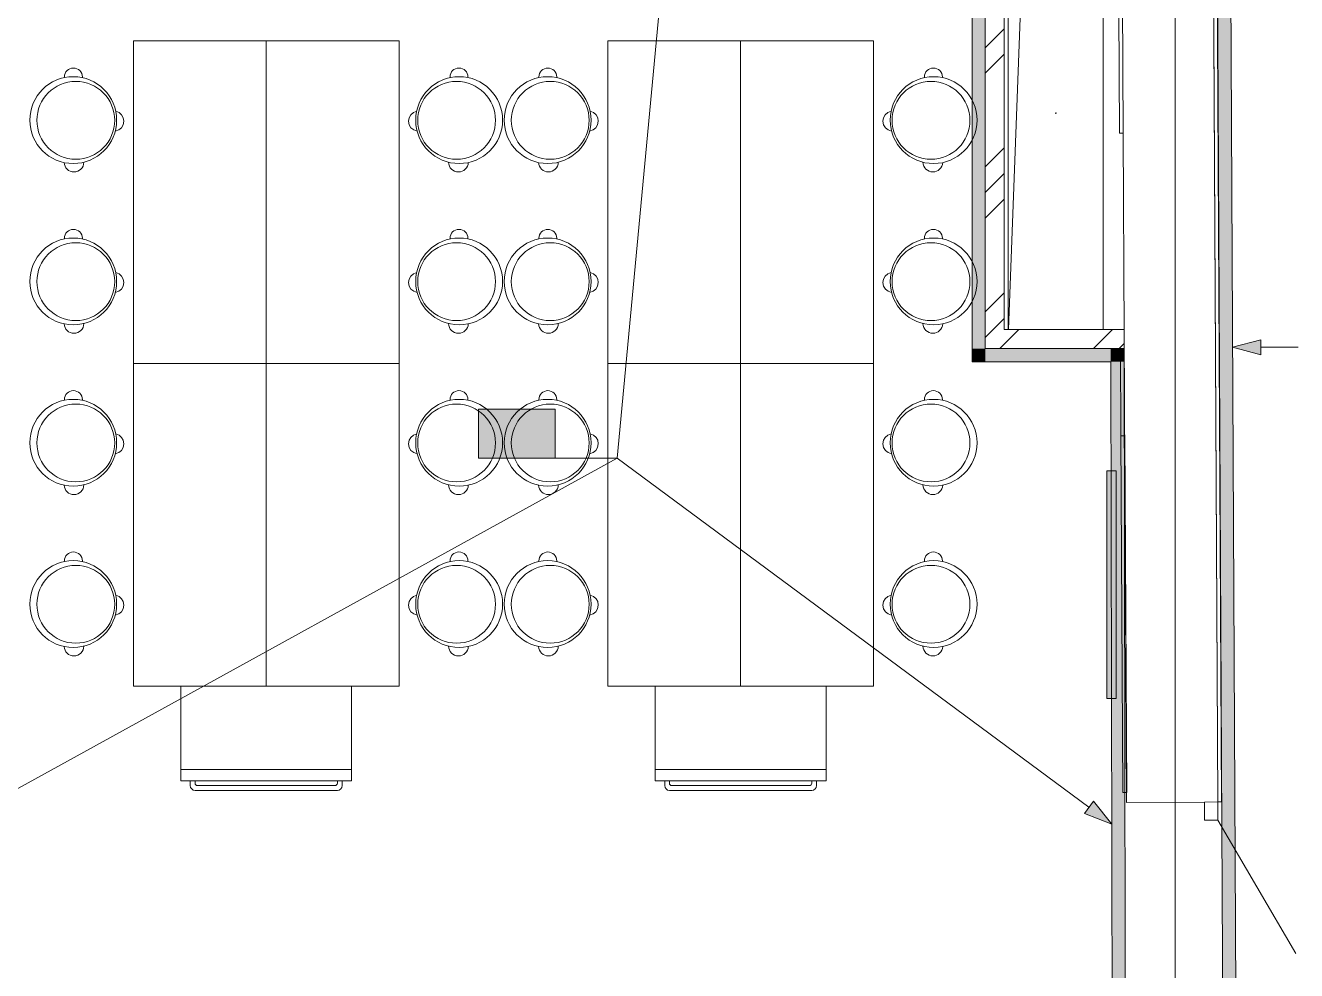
# Model space of a CAD drawing. Header units: millimetres. Extents: x -546 to 1681, y -650 to 1730.
# Drawn here: x 243.1 to 310.1, y 542.2 to 592 of the extents above; entities that cross this region are included whole.
import ezdxf

# ---------------------------------------------------------------- set-up
doc = ezdxf.new("R2010")
doc.units = ezdxf.units.MM

msp = doc.modelspace()

# ---------------------------------------------------------------- hatches: boundary and pattern name
at = {"true_color": 0xf1d696}
h = msp.add_hatch(color=41, dxfattribs=at)
h.dxf.hatch_style = 2
h.paths.add_polyline_path([(307.097, 495.136), (306.397, 495.136), (305.634, 646.886), (306.334, 646.886)])
h = msp.add_hatch(color=41, dxfattribs=at)
h.dxf.hatch_style = 2
h.paths.add_polyline_path([(292.962, 602.62), (293.662, 602.62), (293.662, 575.02), (292.962, 575.02)])
at = {"true_color": 0x0077b0}
h = msp.add_hatch(color=144, dxfattribs=at)
h.dxf.hatch_style = 2
h.paths.add_polyline_path([(306.695, 575.086), (308.187, 575.486), (308.187, 574.686)])
at = {"true_color": 0xf1d696}
h = msp.add_hatch(color=41, dxfattribs=at)
h.dxf.hatch_style = 2
h.paths.add_polyline_path([(293.662, 575.02), (292.962, 574.32), (292.962, 575.02)])
h = msp.add_hatch(color=41, dxfattribs=at)
h.dxf.hatch_style = 2
h.paths.add_polyline_path([(293.662, 575.02), (293.662, 574.32), (292.962, 574.32)])
h = msp.add_hatch(color=41, dxfattribs=at)
h.dxf.hatch_style = 2
h.paths.add_polyline_path([(293.662, 574.32), (293.662, 575.02), (300.272, 575.02), (300.273, 574.32)])
h = msp.add_hatch(color=41, dxfattribs=at)
h.dxf.hatch_style = 2
h.paths.add_polyline_path([(300.972, 575.02), (300.273, 574.32), (300.272, 575.02)])
h = msp.add_hatch(color=41, dxfattribs=at)
h.dxf.hatch_style = 2
h.paths.add_polyline_path([(300.273, 574.32), (300.971, 575.019), (300.973, 574.32)])
h = msp.add_hatch(color=41, dxfattribs=at)
h.dxf.hatch_style = 2
h.paths.add_polyline_path([(300.273, 574.32), (300.973, 574.32), (301.075, 522.471), (300.375, 522.471)])
at = {"true_color": 0xffffff}
h = msp.add_hatch(color=7, dxfattribs=at)
h.dxf.hatch_style = 2
h.paths.add_polyline_path([(266.959, 571.825), (271, 571.825), (271, 569.236), (266.959, 569.236)])
h = msp.add_hatch(color=7, dxfattribs=at)
h.dxf.hatch_style = 2
h.paths.add_polyline_path([(266.959, 571.825), (271, 571.825), (271, 569.236), (266.959, 569.236)])
h = msp.add_hatch(color=7, dxfattribs=at)
h.dxf.hatch_style = 2
h.paths.add_polyline_path([(266.959, 571.825), (271, 571.825), (271, 569.236), (266.959, 569.236)])
at = {"true_color": 0x0077b0}
h = msp.add_hatch(color=144, dxfattribs=at)
h.paths.add_polyline_path([(268.17, 570.428), (268.17, 571.235), (268.141, 571.392), (268.052, 571.523), (267.923, 571.609), (267.767, 571.639), (267.61, 571.609), (267.479, 571.523), (267.392, 571.392), (267.363, 571.235), (267.363, 570.428), (267.392, 570.272), (267.479, 570.143), (267.61, 570.054), (267.767, 570.025), (267.923, 570.054), (268.052, 570.143), (268.141, 570.272)])
h.paths.add_polyline_path([(268.371, 570.428), (268.36, 570.308), (268.326, 570.196), (268.271, 570.092), (268.193, 569.999), (268.101, 569.922), (267.999, 569.867), (267.887, 569.835), (267.767, 569.824), (267.645, 569.835), (267.533, 569.867), (267.431, 569.922), (267.338, 569.999), (267.26, 570.092), (267.205, 570.196), (267.172, 570.308), (267.161, 570.428), (267.161, 571.235), (267.172, 571.357), (267.205, 571.469), (267.26, 571.571), (267.338, 571.664), (267.431, 571.742), (267.533, 571.797), (267.645, 571.831), (267.767, 571.842), (267.888, 571.831), (268, 571.798), (268.103, 571.743), (268.196, 571.667), (268.272, 571.573), (268.327, 571.47), (268.36, 571.357), (268.371, 571.235)])
h = msp.add_hatch(color=144, dxfattribs=at)
h.paths.add_polyline_path([(268.17, 570.428), (268.17, 571.235), (268.141, 571.392), (268.052, 571.523), (267.923, 571.609), (267.767, 571.639), (267.61, 571.609), (267.479, 571.523), (267.392, 571.392), (267.363, 571.235), (267.363, 570.428), (267.392, 570.272), (267.479, 570.143), (267.61, 570.054), (267.767, 570.025), (267.923, 570.054), (268.052, 570.143), (268.141, 570.272)])
h.paths.add_polyline_path([(268.371, 570.428), (268.36, 570.308), (268.326, 570.196), (268.271, 570.092), (268.193, 569.999), (268.101, 569.922), (267.999, 569.867), (267.887, 569.835), (267.767, 569.824), (267.645, 569.835), (267.533, 569.867), (267.431, 569.922), (267.338, 569.999), (267.26, 570.092), (267.205, 570.196), (267.172, 570.308), (267.161, 570.428), (267.161, 571.235), (267.172, 571.357), (267.205, 571.469), (267.26, 571.571), (267.338, 571.664), (267.431, 571.742), (267.533, 571.797), (267.645, 571.831), (267.767, 571.842), (267.888, 571.831), (268, 571.798), (268.103, 571.743), (268.196, 571.667), (268.272, 571.573), (268.327, 571.47), (268.36, 571.357), (268.371, 571.235)])
h = msp.add_hatch(color=144, dxfattribs=at)
h.paths.add_polyline_path([(268.17, 570.428), (268.17, 571.235), (268.141, 571.392), (268.052, 571.523), (267.923, 571.609), (267.767, 571.639), (267.61, 571.609), (267.479, 571.523), (267.392, 571.392), (267.363, 571.235), (267.363, 570.428), (267.392, 570.272), (267.479, 570.143), (267.61, 570.054), (267.767, 570.025), (267.923, 570.054), (268.052, 570.143), (268.141, 570.272)])
h.paths.add_polyline_path([(268.371, 570.428), (268.36, 570.308), (268.326, 570.196), (268.271, 570.092), (268.193, 569.999), (268.101, 569.922), (267.999, 569.867), (267.887, 569.835), (267.767, 569.824), (267.645, 569.835), (267.533, 569.867), (267.431, 569.922), (267.338, 569.999), (267.26, 570.092), (267.205, 570.196), (267.172, 570.308), (267.161, 570.428), (267.161, 571.235), (267.172, 571.357), (267.205, 571.469), (267.26, 571.571), (267.338, 571.664), (267.431, 571.742), (267.533, 571.797), (267.645, 571.831), (267.767, 571.842), (267.888, 571.831), (268, 571.798), (268.103, 571.743), (268.196, 571.667), (268.272, 571.573), (268.327, 571.47), (268.36, 571.357), (268.371, 571.235)])
h = msp.add_hatch(color=144, dxfattribs=at)
h.dxf.hatch_style = 2
h.paths.add_polyline_path([(270.593, 571.498), (270.362, 571.266), (270.291, 571.235), (270.215, 571.26), (270.19, 571.337), (270.218, 571.407), (270.613, 571.802), (270.654, 571.832), (270.695, 571.842), (270.771, 571.817), (270.796, 571.74), (270.796, 569.923), (270.771, 569.848), (270.695, 569.824), (270.619, 569.848), (270.593, 569.923)])
h = msp.add_hatch(color=144, dxfattribs=at)
h.dxf.hatch_style = 2
h.paths.add_polyline_path([(270.593, 571.498), (270.362, 571.266), (270.291, 571.235), (270.215, 571.26), (270.19, 571.337), (270.218, 571.407), (270.613, 571.802), (270.654, 571.832), (270.695, 571.842), (270.771, 571.817), (270.796, 571.74), (270.796, 569.923), (270.771, 569.848), (270.695, 569.824), (270.619, 569.848), (270.593, 569.923)])
h = msp.add_hatch(color=144, dxfattribs=at)
h.dxf.hatch_style = 2
h.paths.add_polyline_path([(270.593, 571.498), (270.362, 571.266), (270.291, 571.235), (270.215, 571.26), (270.19, 571.337), (270.218, 571.407), (270.613, 571.802), (270.654, 571.832), (270.695, 571.842), (270.771, 571.817), (270.796, 571.74), (270.796, 569.923), (270.771, 569.848), (270.695, 569.824), (270.619, 569.848), (270.593, 569.923)])
h = msp.add_hatch(color=144, dxfattribs=at)
h.dxf.hatch_style = 2
h.paths.add_polyline_path([(269.684, 570.326), (268.877, 570.326), (268.801, 570.352), (268.775, 570.428), (268.801, 570.504), (268.877, 570.53), (269.684, 570.53), (269.76, 570.504), (269.785, 570.428), (269.76, 570.352)])
h = msp.add_hatch(color=144, dxfattribs=at)
h.dxf.hatch_style = 2
h.paths.add_polyline_path([(269.684, 570.326), (268.877, 570.326), (268.801, 570.352), (268.775, 570.428), (268.801, 570.504), (268.877, 570.53), (269.684, 570.53), (269.76, 570.504), (269.785, 570.428), (269.76, 570.352)])
h = msp.add_hatch(color=144, dxfattribs=at)
h.dxf.hatch_style = 2
h.paths.add_polyline_path([(269.684, 570.326), (268.877, 570.326), (268.801, 570.352), (268.775, 570.428), (268.801, 570.504), (268.877, 570.53), (269.684, 570.53), (269.76, 570.504), (269.785, 570.428), (269.76, 570.352)])
at = {"true_color": 0x999999}
h = msp.add_hatch(color=253, dxfattribs=at)
h.dxf.hatch_style = 2
h.paths.add_polyline_path([(300.558, 556.573), (300.058, 556.573), (300.058, 568.573), (300.558, 568.573)])
at = {"true_color": 0x0077b0}
h = msp.add_hatch(color=144, dxfattribs=at)
h.dxf.hatch_style = 2
h.paths.add_polyline_path([(300.321, 549.959), (298.883, 550.525), (299.359, 551.168)])

# ---------------------------------------------------------------- linework, layer by layer
at = {"color": 7, "lineweight": 0}
for points in [[(303.672, 197.821), (303.672, 730.152)], [(305.634, 646.886), (306.4, 494.436)], [(307.097, 495.136), (306.334, 646.886)], [(300.511, 628.359), (300.726, 586.371)], [(301.108, 551.101), (300.709, 628.626)], [(305.908, 551.126), (305.509, 628.651)], [(305.511, 628.385), (305.908, 551.126)], [(306.108, 551.127), (305.711, 628.386)], [(292.962, 603.32), (292.962, 575.02)], [(293.662, 602.62), (293.662, 575.02)], [(293.662, 575.02), (293.662, 602.62)], [(294.662, 576.02), (294.662, 599.072)], [(294.872, 576.02), (294.872, 598.92)], [(294.872, 598.92), (294.872, 576.02)], [(299.872, 598.92), (299.872, 576.02)], [(299.872, 576.02), (299.872, 598.92)], [(294.876, 576.02), (295.705, 598.087)], [(293.662, 590.87), (294.662, 591.87)], [(293.662, 589.521), (294.662, 590.521)], [(297.347, 587.42), (297.372, 587.445), (297.397, 587.42)], [(297.397, 587.42), (297.372, 587.395), (297.347, 587.42)], [(297.348, 587.427), (297.372, 587.445), (297.384, 587.442)], [(297.372, 587.395), (297.348, 587.414)], [(297.397, 587.42), (297.384, 587.399)], [(300.726, 586.371), (300.926, 586.372)], [(293.662, 584.586), (294.662, 585.586)], [(293.662, 583.237), (294.662, 584.237)], [(293.662, 581.887), (294.662, 582.887)], [(293.662, 576.953), (294.662, 577.953)], [(294.079, 576.02), (294.662, 576.603)], [(293.662, 575.603), (294.079, 576.02)], [(294.428, 575.02), (295.428, 576.02)], [(300.972, 576.02), (294.662, 576.02)], [(299.363, 575.02), (300.363, 576.02)], [(300.972, 575.02), (300.972, 576.02)], [(292.962, 574.32), (292.962, 575.02)], [(293.662, 575.02), (300.972, 575.02)], [(300.272, 575.02), (293.662, 575.02)], [(300.972, 575.02), (300.272, 575.02)], [(300.712, 575.02), (300.972, 575.28)], [(300.808, 570.419), (300.794, 575.02)], [(301.075, 522.471), (300.972, 575.02)], [(292.962, 574.32), (300.273, 574.32)], [(300.273, 574.32), (300.375, 522.471)], [(301.008, 570.42), (300.808, 570.419)], [(300.808, 570.419), (300.912, 551.619)], [(301.112, 551.621), (301.008, 570.42)], [(300.912, 551.619), (301.112, 551.621)], [(301.108, 551.101), (305.208, 551.122)], [(305.908, 551.126), (305.208, 551.122)], [(305.208, 551.122), (305.213, 550.172)], [(305.908, 551.126), (306.108, 551.127)], [(305.913, 550.176), (305.908, 551.126)], [(305.213, 550.172), (305.913, 550.176)], [(305.913, 550.176), (310.024, 543.139)]]:
    msp.add_lwpolyline(points, dxfattribs=at)
at = {"color": 144, "lineweight": 0, "true_color": 0x0077b0}
for points in [[(278.932, 619.011), (274.254, 569.236)], [(306.695, 575.086), (308.187, 575.486)], [(308.187, 575.486), (308.187, 574.686)], [(306.695, 575.086), (308.187, 574.686)], [(308.187, 575.086), (310.146, 575.086)], [(266.959, 571.825), (271, 571.825)], [(266.959, 569.236), (266.959, 571.825)], [(266.959, 571.825), (271, 571.825)], [(266.959, 569.236), (266.959, 571.825)], [(266.959, 571.825), (271, 571.825)], [(266.959, 569.236), (266.959, 571.825)], [(271, 571.825), (271, 569.236)], [(271, 571.825), (271, 569.236)], [(271, 571.825), (271, 569.236)], [(242.206, 551.566), (274.254, 569.236)], [(271, 569.236), (266.959, 569.236)], [(271, 569.236), (266.959, 569.236)], [(271, 569.236), (266.959, 569.236)], [(274.254, 569.236), (271, 569.236)], [(274.254, 569.236), (271, 569.236)], [(274.254, 569.236), (271, 569.236)], [(299.121, 550.846), (274.254, 569.236)], [(298.883, 550.525), (299.359, 551.168)], [(300.321, 549.959), (299.359, 551.168)], [(300.321, 549.959), (298.883, 550.525)]]:
    msp.add_lwpolyline(points, dxfattribs=at)
at = {"color": 253, "lineweight": 0, "true_color": 0x999999}
for points in [[(248.767, 591.238), (255.767, 591.238)], [(248.767, 574.238), (248.767, 591.238)], [(255.767, 591.238), (262.767, 591.238)], [(255.767, 574.238), (255.767, 591.238)], [(255.767, 591.238), (255.767, 574.238)], [(262.767, 591.238), (262.767, 574.238)], [(273.767, 591.238), (280.767, 591.238)], [(273.767, 574.238), (273.767, 591.238)], [(280.767, 591.238), (287.767, 591.238)], [(280.767, 574.238), (280.767, 591.238)], [(280.767, 591.238), (280.767, 574.238)], [(287.767, 591.238), (287.767, 574.238)], [(245.137, 589.295), (245.136, 589.328), (245.146, 589.423), (245.173, 589.512), (245.217, 589.592), (245.274, 589.662), (245.344, 589.719), (245.425, 589.763), (245.513, 589.79), (245.608, 589.8), (245.704, 589.79), (245.792, 589.763), (245.873, 589.719), (245.943, 589.662), (246.001, 589.592), (246.044, 589.512), (246.072, 589.423), (246.081, 589.328), (246.08, 589.291)], [(245.137, 589.295), (245.136, 589.328), (245.146, 589.423), (245.173, 589.512), (245.217, 589.592), (245.274, 589.662), (245.344, 589.719), (245.425, 589.763), (245.513, 589.79), (245.608, 589.8), (245.704, 589.79), (245.792, 589.763), (245.873, 589.719), (245.943, 589.662), (246.001, 589.592), (246.044, 589.512), (246.072, 589.423), (246.081, 589.328), (246.08, 589.291)], [(265.455, 589.291), (265.454, 589.328), (265.464, 589.423), (265.492, 589.512), (265.535, 589.592), (265.593, 589.662), (265.663, 589.719), (265.743, 589.763), (265.832, 589.79), (265.927, 589.8), (266.023, 589.79), (266.111, 589.763), (266.191, 589.719), (266.261, 589.662), (266.319, 589.592), (266.362, 589.512), (266.39, 589.423), (266.399, 589.328), (266.398, 589.295)], [(265.455, 589.291), (265.454, 589.328), (265.464, 589.423), (265.492, 589.512), (265.535, 589.592), (265.593, 589.662), (265.663, 589.719), (265.743, 589.763), (265.832, 589.79), (265.927, 589.8), (266.023, 589.79), (266.111, 589.763), (266.191, 589.719), (266.261, 589.662), (266.319, 589.592), (266.362, 589.512), (266.39, 589.423), (266.399, 589.328), (266.398, 589.295)], [(270.137, 589.295), (270.136, 589.328), (270.146, 589.423), (270.173, 589.512), (270.217, 589.592), (270.275, 589.662), (270.344, 589.719), (270.425, 589.763), (270.513, 589.79), (270.608, 589.8), (270.704, 589.79), (270.792, 589.763), (270.873, 589.719), (270.943, 589.662), (271.001, 589.592), (271.044, 589.512), (271.072, 589.423), (271.081, 589.328), (271.08, 589.291)], [(270.137, 589.295), (270.136, 589.328), (270.146, 589.423), (270.173, 589.512), (270.217, 589.592), (270.275, 589.662), (270.344, 589.719), (270.425, 589.763), (270.513, 589.79), (270.608, 589.8), (270.704, 589.79), (270.792, 589.763), (270.873, 589.719), (270.943, 589.662), (271.001, 589.592), (271.044, 589.512), (271.072, 589.423), (271.081, 589.328), (271.08, 589.291)], [(290.455, 589.291), (290.454, 589.328), (290.464, 589.423), (290.492, 589.512), (290.535, 589.592), (290.593, 589.662), (290.663, 589.719), (290.743, 589.763), (290.832, 589.79), (290.927, 589.8), (291.023, 589.79), (291.111, 589.763), (291.191, 589.719), (291.261, 589.662), (291.319, 589.592), (291.362, 589.512), (291.39, 589.423), (291.399, 589.328), (291.398, 589.295)], [(290.455, 589.291), (290.454, 589.328), (290.464, 589.423), (290.492, 589.512), (290.535, 589.592), (290.593, 589.662), (290.663, 589.719), (290.743, 589.763), (290.832, 589.79), (290.927, 589.8), (291.023, 589.79), (291.111, 589.763), (291.191, 589.719), (291.261, 589.662), (291.319, 589.592), (291.362, 589.512), (291.39, 589.423), (291.399, 589.328), (291.398, 589.295)], [(247.838, 587.524), (248.011, 587.457), (248.147, 587.339), (248.236, 587.183), (248.268, 587.001), (248.234, 586.812), (248.139, 586.653), (247.995, 586.535), (247.813, 586.474)], [(247.838, 587.524), (248.011, 587.457), (248.147, 587.339), (248.236, 587.183), (248.268, 587.001), (248.234, 586.812), (248.139, 586.653), (247.995, 586.535), (247.813, 586.474)], [(263.722, 586.474), (263.541, 586.535), (263.397, 586.653), (263.302, 586.812), (263.267, 587.001), (263.299, 587.183), (263.389, 587.339), (263.525, 587.457), (263.697, 587.524)], [(263.722, 586.474), (263.541, 586.535), (263.397, 586.653), (263.302, 586.812), (263.267, 587.001), (263.299, 587.183), (263.389, 587.339), (263.525, 587.457), (263.697, 587.524)], [(272.838, 587.524), (273.011, 587.457), (273.147, 587.339), (273.236, 587.183), (273.268, 587.001), (273.234, 586.812), (273.139, 586.653), (272.995, 586.535), (272.813, 586.474)], [(272.838, 587.524), (273.011, 587.457), (273.147, 587.339), (273.236, 587.183), (273.268, 587.001), (273.234, 586.812), (273.139, 586.653), (272.995, 586.535), (272.813, 586.474)], [(288.722, 586.474), (288.541, 586.535), (288.397, 586.653), (288.302, 586.812), (288.267, 587.001), (288.299, 587.183), (288.389, 587.339), (288.525, 587.457), (288.697, 587.524)], [(288.722, 586.474), (288.541, 586.535), (288.397, 586.653), (288.302, 586.812), (288.267, 587.001), (288.299, 587.183), (288.389, 587.339), (288.525, 587.457), (288.697, 587.524)], [(246.158, 584.835), (246.147, 584.731), (246.115, 584.635), (246.067, 584.548), (246.003, 584.472), (245.927, 584.409), (245.839, 584.362), (245.742, 584.332), (245.638, 584.322), (245.537, 584.332), (245.442, 584.36), (245.356, 584.405), (245.28, 584.465), (245.216, 584.538), (245.167, 584.622), (245.133, 584.716), (245.118, 584.817)], [(246.158, 584.835), (246.147, 584.731), (246.115, 584.635), (246.067, 584.548), (246.003, 584.472), (245.927, 584.409), (245.839, 584.362), (245.742, 584.332), (245.638, 584.322), (245.537, 584.332), (245.442, 584.36), (245.356, 584.405), (245.28, 584.465), (245.216, 584.538), (245.167, 584.622), (245.133, 584.716), (245.118, 584.817)], [(266.417, 584.817), (266.402, 584.716), (266.369, 584.622), (266.32, 584.538), (266.256, 584.465), (266.18, 584.405), (266.094, 584.36), (265.999, 584.332), (265.897, 584.322), (265.794, 584.332), (265.697, 584.362), (265.609, 584.409), (265.532, 584.472), (265.469, 584.548), (265.42, 584.635), (265.389, 584.731), (265.377, 584.835)], [(266.417, 584.817), (266.402, 584.716), (266.369, 584.622), (266.32, 584.538), (266.256, 584.465), (266.18, 584.405), (266.094, 584.36), (265.999, 584.332), (265.897, 584.322), (265.794, 584.332), (265.697, 584.362), (265.609, 584.409), (265.532, 584.472), (265.469, 584.548), (265.42, 584.635), (265.389, 584.731), (265.377, 584.835)], [(271.158, 584.835), (271.147, 584.731), (271.115, 584.635), (271.067, 584.548), (271.003, 584.472), (270.927, 584.409), (270.839, 584.362), (270.742, 584.332), (270.638, 584.322), (270.537, 584.332), (270.442, 584.36), (270.356, 584.405), (270.28, 584.465), (270.216, 584.538), (270.167, 584.622), (270.133, 584.716), (270.118, 584.817)], [(271.158, 584.835), (271.147, 584.731), (271.115, 584.635), (271.067, 584.548), (271.003, 584.472), (270.927, 584.409), (270.839, 584.362), (270.742, 584.332), (270.638, 584.322), (270.537, 584.332), (270.442, 584.36), (270.356, 584.405), (270.28, 584.465), (270.216, 584.538), (270.167, 584.622), (270.133, 584.716), (270.118, 584.817)], [(291.417, 584.817), (291.402, 584.716), (291.369, 584.622), (291.32, 584.538), (291.256, 584.465), (291.18, 584.405), (291.094, 584.36), (290.999, 584.332), (290.897, 584.322), (290.794, 584.332), (290.697, 584.362), (290.609, 584.409), (290.532, 584.472), (290.469, 584.548), (290.42, 584.635), (290.389, 584.731), (290.377, 584.835)], [(291.417, 584.817), (291.402, 584.716), (291.369, 584.622), (291.32, 584.538), (291.256, 584.465), (291.18, 584.405), (291.094, 584.36), (290.999, 584.332), (290.897, 584.322), (290.794, 584.332), (290.697, 584.362), (290.609, 584.409), (290.532, 584.472), (290.469, 584.548), (290.42, 584.635), (290.389, 584.731), (290.377, 584.835)], [(245.137, 580.795), (245.136, 580.828), (245.146, 580.923), (245.173, 581.012), (245.217, 581.092), (245.274, 581.162), (245.344, 581.219), (245.425, 581.263), (245.513, 581.29), (245.608, 581.3), (245.704, 581.29), (245.792, 581.263), (245.873, 581.219), (245.943, 581.162), (246.001, 581.092), (246.044, 581.012), (246.072, 580.923), (246.081, 580.828), (246.08, 580.791)], [(245.137, 580.795), (245.136, 580.828), (245.146, 580.923), (245.173, 581.012), (245.217, 581.092), (245.274, 581.162), (245.344, 581.219), (245.425, 581.263), (245.513, 581.29), (245.608, 581.3), (245.704, 581.29), (245.792, 581.263), (245.873, 581.219), (245.943, 581.162), (246.001, 581.092), (246.044, 581.012), (246.072, 580.923), (246.081, 580.828), (246.08, 580.791)], [(265.455, 580.791), (265.454, 580.828), (265.464, 580.923), (265.492, 581.012), (265.535, 581.092), (265.593, 581.162), (265.663, 581.219), (265.743, 581.263), (265.832, 581.29), (265.927, 581.3), (266.023, 581.29), (266.111, 581.263), (266.191, 581.219), (266.261, 581.162), (266.319, 581.092), (266.362, 581.012), (266.39, 580.923), (266.399, 580.828), (266.398, 580.795)], [(265.455, 580.791), (265.454, 580.828), (265.464, 580.923), (265.492, 581.012), (265.535, 581.092), (265.593, 581.162), (265.663, 581.219), (265.743, 581.263), (265.832, 581.29), (265.927, 581.3), (266.023, 581.29), (266.111, 581.263), (266.191, 581.219), (266.261, 581.162), (266.319, 581.092), (266.362, 581.012), (266.39, 580.923), (266.399, 580.828), (266.398, 580.795)], [(270.137, 580.795), (270.136, 580.828), (270.146, 580.923), (270.173, 581.012), (270.217, 581.092), (270.275, 581.162), (270.344, 581.219), (270.425, 581.263), (270.513, 581.29), (270.608, 581.3), (270.704, 581.29), (270.792, 581.263), (270.873, 581.219), (270.943, 581.162), (271.001, 581.092), (271.044, 581.012), (271.072, 580.923), (271.081, 580.828), (271.08, 580.791)], [(270.137, 580.795), (270.136, 580.828), (270.146, 580.923), (270.173, 581.012), (270.217, 581.092), (270.275, 581.162), (270.344, 581.219), (270.425, 581.263), (270.513, 581.29), (270.608, 581.3), (270.704, 581.29), (270.792, 581.263), (270.873, 581.219), (270.943, 581.162), (271.001, 581.092), (271.044, 581.012), (271.072, 580.923), (271.081, 580.828), (271.08, 580.791)], [(290.455, 580.791), (290.454, 580.828), (290.464, 580.923), (290.492, 581.012), (290.535, 581.092), (290.593, 581.162), (290.663, 581.219), (290.743, 581.263), (290.832, 581.29), (290.927, 581.3), (291.023, 581.29), (291.111, 581.263), (291.191, 581.219), (291.261, 581.162), (291.319, 581.092), (291.362, 581.012), (291.39, 580.923), (291.399, 580.828), (291.398, 580.795)], [(290.455, 580.791), (290.454, 580.828), (290.464, 580.923), (290.492, 581.012), (290.535, 581.092), (290.593, 581.162), (290.663, 581.219), (290.743, 581.263), (290.832, 581.29), (290.927, 581.3), (291.023, 581.29), (291.111, 581.263), (291.191, 581.219), (291.261, 581.162), (291.319, 581.092), (291.362, 581.012), (291.39, 580.923), (291.399, 580.828), (291.398, 580.795)], [(247.838, 579.024), (248.011, 578.957), (248.147, 578.839), (248.236, 578.683), (248.268, 578.501), (248.234, 578.312), (248.139, 578.153), (247.995, 578.035), (247.813, 577.974)], [(247.838, 579.024), (248.011, 578.957), (248.147, 578.839), (248.236, 578.683), (248.268, 578.501), (248.234, 578.312), (248.139, 578.153), (247.995, 578.035), (247.813, 577.974)], [(263.722, 577.974), (263.541, 578.035), (263.397, 578.153), (263.302, 578.312), (263.267, 578.501), (263.299, 578.683), (263.389, 578.839), (263.525, 578.957), (263.697, 579.024)], [(263.722, 577.974), (263.541, 578.035), (263.397, 578.153), (263.302, 578.312), (263.267, 578.501), (263.299, 578.683), (263.389, 578.839), (263.525, 578.957), (263.697, 579.024)], [(272.838, 579.024), (273.011, 578.957), (273.147, 578.839), (273.236, 578.683), (273.268, 578.501), (273.234, 578.312), (273.139, 578.153), (272.995, 578.035), (272.813, 577.974)], [(272.838, 579.024), (273.011, 578.957), (273.147, 578.839), (273.236, 578.683), (273.268, 578.501), (273.234, 578.312), (273.139, 578.153), (272.995, 578.035), (272.813, 577.974)], [(288.722, 577.974), (288.541, 578.035), (288.397, 578.153), (288.302, 578.312), (288.267, 578.501), (288.299, 578.683), (288.389, 578.839), (288.525, 578.957), (288.697, 579.024)], [(288.722, 577.974), (288.541, 578.035), (288.397, 578.153), (288.302, 578.312), (288.267, 578.501), (288.299, 578.683), (288.389, 578.839), (288.525, 578.957), (288.697, 579.024)], [(246.158, 576.335), (246.147, 576.231), (246.115, 576.135), (246.067, 576.048), (246.003, 575.972), (245.927, 575.909), (245.839, 575.862), (245.742, 575.832), (245.638, 575.822), (245.537, 575.832), (245.442, 575.86), (245.356, 575.905), (245.28, 575.965), (245.216, 576.038), (245.167, 576.122), (245.133, 576.216), (245.118, 576.317)], [(246.158, 576.335), (246.147, 576.231), (246.115, 576.135), (246.067, 576.048), (246.003, 575.972), (245.927, 575.909), (245.839, 575.862), (245.742, 575.832), (245.638, 575.822), (245.537, 575.832), (245.442, 575.86), (245.356, 575.905), (245.28, 575.965), (245.216, 576.038), (245.167, 576.122), (245.133, 576.216), (245.118, 576.317)], [(266.417, 576.317), (266.402, 576.216), (266.369, 576.122), (266.32, 576.038), (266.256, 575.965), (266.18, 575.905), (266.094, 575.86), (265.999, 575.832), (265.897, 575.822), (265.794, 575.832), (265.697, 575.862), (265.609, 575.909), (265.532, 575.972), (265.469, 576.048), (265.42, 576.135), (265.389, 576.231), (265.377, 576.335)], [(266.417, 576.317), (266.402, 576.216), (266.369, 576.122), (266.32, 576.038), (266.256, 575.965), (266.18, 575.905), (266.094, 575.86), (265.999, 575.832), (265.897, 575.822), (265.794, 575.832), (265.697, 575.862), (265.609, 575.909), (265.532, 575.972), (265.469, 576.048), (265.42, 576.135), (265.389, 576.231), (265.377, 576.335)], [(271.158, 576.335), (271.147, 576.231), (271.115, 576.135), (271.067, 576.048), (271.003, 575.972), (270.927, 575.909), (270.839, 575.862), (270.742, 575.832), (270.638, 575.822), (270.537, 575.832), (270.442, 575.86), (270.356, 575.905), (270.28, 575.965), (270.216, 576.038), (270.167, 576.122), (270.133, 576.216), (270.118, 576.317)], [(271.158, 576.335), (271.147, 576.231), (271.115, 576.135), (271.067, 576.048), (271.003, 575.972), (270.927, 575.909), (270.839, 575.862), (270.742, 575.832), (270.638, 575.822), (270.537, 575.832), (270.442, 575.86), (270.356, 575.905), (270.28, 575.965), (270.216, 576.038), (270.167, 576.122), (270.133, 576.216), (270.118, 576.317)], [(291.417, 576.317), (291.402, 576.216), (291.369, 576.122), (291.32, 576.038), (291.256, 575.965), (291.18, 575.905), (291.094, 575.86), (290.999, 575.832), (290.897, 575.822), (290.794, 575.832), (290.697, 575.862), (290.609, 575.909), (290.532, 575.972), (290.469, 576.048), (290.42, 576.135), (290.389, 576.231), (290.377, 576.335)], [(291.417, 576.317), (291.402, 576.216), (291.369, 576.122), (291.32, 576.038), (291.256, 575.965), (291.18, 575.905), (291.094, 575.86), (290.999, 575.832), (290.897, 575.822), (290.794, 575.832), (290.697, 575.862), (290.609, 575.909), (290.532, 575.972), (290.469, 576.048), (290.42, 576.135), (290.389, 576.231), (290.377, 576.335)], [(255.767, 574.238), (248.767, 574.238)], [(248.767, 574.238), (255.767, 574.238)], [(248.767, 557.238), (248.767, 574.238)], [(262.767, 574.238), (255.767, 574.238)], [(255.767, 574.238), (262.767, 574.238)], [(255.767, 557.238), (255.767, 574.238)], [(255.767, 574.238), (255.767, 557.238)], [(262.767, 574.238), (262.767, 557.238)], [(280.767, 574.238), (273.767, 574.238)], [(273.767, 574.238), (280.767, 574.238)], [(273.767, 557.238), (273.767, 574.238)], [(287.767, 574.238), (280.767, 574.238)], [(280.767, 574.238), (287.767, 574.238)], [(280.767, 557.238), (280.767, 574.238)], [(280.767, 574.238), (280.767, 557.238)], [(287.767, 574.238), (287.767, 557.238)], [(245.137, 572.295), (245.136, 572.328), (245.146, 572.423), (245.173, 572.512), (245.217, 572.592), (245.274, 572.662), (245.344, 572.719), (245.425, 572.763), (245.513, 572.79), (245.608, 572.8), (245.704, 572.79), (245.792, 572.763), (245.873, 572.719), (245.943, 572.662), (246.001, 572.592), (246.044, 572.512), (246.072, 572.423), (246.081, 572.328), (246.08, 572.291)], [(245.137, 572.295), (245.136, 572.328), (245.146, 572.423), (245.173, 572.512), (245.217, 572.592), (245.274, 572.662), (245.344, 572.719), (245.425, 572.763), (245.513, 572.79), (245.608, 572.8), (245.704, 572.79), (245.792, 572.763), (245.873, 572.719), (245.943, 572.662), (246.001, 572.592), (246.044, 572.512), (246.072, 572.423), (246.081, 572.328), (246.08, 572.291)], [(265.455, 572.291), (265.454, 572.328), (265.464, 572.423), (265.492, 572.512), (265.535, 572.592), (265.593, 572.662), (265.663, 572.719), (265.743, 572.763), (265.832, 572.79), (265.927, 572.8), (266.023, 572.79), (266.111, 572.763), (266.191, 572.719), (266.261, 572.662), (266.319, 572.592), (266.362, 572.512), (266.39, 572.423), (266.399, 572.328), (266.398, 572.295)], [(265.455, 572.291), (265.454, 572.328), (265.464, 572.423), (265.492, 572.512), (265.535, 572.592), (265.593, 572.662), (265.663, 572.719), (265.743, 572.763), (265.832, 572.79), (265.927, 572.8), (266.023, 572.79), (266.111, 572.763), (266.191, 572.719), (266.261, 572.662), (266.319, 572.592), (266.362, 572.512), (266.39, 572.423), (266.399, 572.328), (266.398, 572.295)], [(270.137, 572.295), (270.136, 572.328), (270.146, 572.423), (270.173, 572.512), (270.217, 572.592), (270.275, 572.662), (270.344, 572.719), (270.425, 572.763), (270.513, 572.79), (270.608, 572.8), (270.704, 572.79), (270.792, 572.763), (270.873, 572.719), (270.943, 572.662), (271.001, 572.592), (271.044, 572.512), (271.072, 572.423), (271.081, 572.328), (271.08, 572.291)], [(270.137, 572.295), (270.136, 572.328), (270.146, 572.423), (270.173, 572.512), (270.217, 572.592), (270.275, 572.662), (270.344, 572.719), (270.425, 572.763), (270.513, 572.79), (270.608, 572.8), (270.704, 572.79), (270.792, 572.763), (270.873, 572.719), (270.943, 572.662), (271.001, 572.592), (271.044, 572.512), (271.072, 572.423), (271.081, 572.328), (271.08, 572.291)], [(290.455, 572.291), (290.454, 572.328), (290.464, 572.423), (290.492, 572.512), (290.535, 572.592), (290.593, 572.662), (290.663, 572.719), (290.743, 572.763), (290.832, 572.79), (290.927, 572.8), (291.023, 572.79), (291.111, 572.763), (291.191, 572.719), (291.261, 572.662), (291.319, 572.592), (291.362, 572.512), (291.39, 572.423), (291.399, 572.328), (291.398, 572.295)], [(290.455, 572.291), (290.454, 572.328), (290.464, 572.423), (290.492, 572.512), (290.535, 572.592), (290.593, 572.662), (290.663, 572.719), (290.743, 572.763), (290.832, 572.79), (290.927, 572.8), (291.023, 572.79), (291.111, 572.763), (291.191, 572.719), (291.261, 572.662), (291.319, 572.592), (291.362, 572.512), (291.39, 572.423), (291.399, 572.328), (291.398, 572.295)], [(247.838, 570.524), (248.011, 570.457), (248.147, 570.339), (248.236, 570.183), (248.268, 570.001), (248.234, 569.812), (248.139, 569.653), (247.995, 569.535), (247.813, 569.474)], [(247.838, 570.524), (248.011, 570.457), (248.147, 570.339), (248.236, 570.183), (248.268, 570.001), (248.234, 569.812), (248.139, 569.653), (247.995, 569.535), (247.813, 569.474)], [(263.722, 569.474), (263.541, 569.535), (263.397, 569.653), (263.302, 569.812), (263.267, 570.001), (263.299, 570.183), (263.389, 570.339), (263.525, 570.457), (263.697, 570.524)], [(263.722, 569.474), (263.541, 569.535), (263.397, 569.653), (263.302, 569.812), (263.267, 570.001), (263.299, 570.183), (263.389, 570.339), (263.525, 570.457), (263.697, 570.524)], [(272.838, 570.524), (273.011, 570.457), (273.147, 570.339), (273.236, 570.183), (273.268, 570.001), (273.234, 569.812), (273.139, 569.653), (272.995, 569.535), (272.813, 569.474)], [(272.838, 570.524), (273.011, 570.457), (273.147, 570.339), (273.236, 570.183), (273.268, 570.001), (273.234, 569.812), (273.139, 569.653), (272.995, 569.535), (272.813, 569.474)], [(288.722, 569.474), (288.541, 569.535), (288.397, 569.653), (288.302, 569.812), (288.267, 570.001), (288.299, 570.183), (288.389, 570.339), (288.525, 570.457), (288.697, 570.524)], [(288.722, 569.474), (288.541, 569.535), (288.397, 569.653), (288.302, 569.812), (288.267, 570.001), (288.299, 570.183), (288.389, 570.339), (288.525, 570.457), (288.697, 570.524)], [(300.058, 556.573), (300.058, 568.573)], [(300.058, 568.573), (300.558, 568.573)], [(300.558, 568.573), (300.558, 556.573)], [(246.158, 567.835), (246.147, 567.731), (246.115, 567.635), (246.067, 567.548), (246.003, 567.472), (245.927, 567.409), (245.839, 567.362), (245.742, 567.332), (245.638, 567.322), (245.537, 567.332), (245.442, 567.36), (245.356, 567.405), (245.28, 567.465), (245.216, 567.538), (245.167, 567.622), (245.133, 567.716), (245.118, 567.817)], [(246.158, 567.835), (246.147, 567.731), (246.115, 567.635), (246.067, 567.548), (246.003, 567.472), (245.927, 567.409), (245.839, 567.362), (245.742, 567.332), (245.638, 567.322), (245.537, 567.332), (245.442, 567.36), (245.356, 567.405), (245.28, 567.465), (245.216, 567.538), (245.167, 567.622), (245.133, 567.716), (245.118, 567.817)], [(266.417, 567.817), (266.402, 567.716), (266.369, 567.622), (266.32, 567.538), (266.256, 567.465), (266.18, 567.405), (266.094, 567.36), (265.999, 567.332), (265.897, 567.322), (265.794, 567.332), (265.697, 567.362), (265.609, 567.409), (265.532, 567.472), (265.469, 567.548), (265.42, 567.635), (265.389, 567.731), (265.377, 567.835)], [(266.417, 567.817), (266.402, 567.716), (266.369, 567.622), (266.32, 567.538), (266.256, 567.465), (266.18, 567.405), (266.094, 567.36), (265.999, 567.332), (265.897, 567.322), (265.794, 567.332), (265.697, 567.362), (265.609, 567.409), (265.532, 567.472), (265.469, 567.548), (265.42, 567.635), (265.389, 567.731), (265.377, 567.835)], [(271.158, 567.835), (271.147, 567.731), (271.115, 567.635), (271.067, 567.548), (271.003, 567.472), (270.927, 567.409), (270.839, 567.362), (270.742, 567.332), (270.638, 567.322), (270.537, 567.332), (270.442, 567.36), (270.356, 567.405), (270.28, 567.465), (270.216, 567.538), (270.167, 567.622), (270.133, 567.716), (270.118, 567.817)], [(271.158, 567.835), (271.147, 567.731), (271.115, 567.635), (271.067, 567.548), (271.003, 567.472), (270.927, 567.409), (270.839, 567.362), (270.742, 567.332), (270.638, 567.322), (270.537, 567.332), (270.442, 567.36), (270.356, 567.405), (270.28, 567.465), (270.216, 567.538), (270.167, 567.622), (270.133, 567.716), (270.118, 567.817)], [(291.417, 567.817), (291.402, 567.716), (291.369, 567.622), (291.32, 567.538), (291.256, 567.465), (291.18, 567.405), (291.094, 567.36), (290.999, 567.332), (290.897, 567.322), (290.794, 567.332), (290.697, 567.362), (290.609, 567.409), (290.532, 567.472), (290.469, 567.548), (290.42, 567.635), (290.389, 567.731), (290.377, 567.835)], [(291.417, 567.817), (291.402, 567.716), (291.369, 567.622), (291.32, 567.538), (291.256, 567.465), (291.18, 567.405), (291.094, 567.36), (290.999, 567.332), (290.897, 567.322), (290.794, 567.332), (290.697, 567.362), (290.609, 567.409), (290.532, 567.472), (290.469, 567.548), (290.42, 567.635), (290.389, 567.731), (290.377, 567.835)], [(245.137, 563.795), (245.136, 563.828), (245.146, 563.923), (245.173, 564.011), (245.217, 564.092), (245.274, 564.162), (245.344, 564.219), (245.425, 564.263), (245.513, 564.29), (245.608, 564.3), (245.704, 564.29), (245.792, 564.263), (245.873, 564.219), (245.943, 564.162), (246.001, 564.092), (246.044, 564.011), (246.072, 563.923), (246.081, 563.828), (246.08, 563.791)], [(245.137, 563.795), (245.136, 563.828), (245.146, 563.923), (245.173, 564.011), (245.217, 564.092), (245.274, 564.162), (245.344, 564.219), (245.425, 564.263), (245.513, 564.29), (245.608, 564.3), (245.704, 564.29), (245.792, 564.263), (245.873, 564.219), (245.943, 564.162), (246.001, 564.092), (246.044, 564.011), (246.072, 563.923), (246.081, 563.828), (246.08, 563.791)], [(265.455, 563.791), (265.454, 563.828), (265.464, 563.923), (265.492, 564.011), (265.535, 564.092), (265.593, 564.162), (265.663, 564.219), (265.743, 564.263), (265.832, 564.29), (265.927, 564.3), (266.023, 564.29), (266.111, 564.263), (266.191, 564.219), (266.261, 564.162), (266.319, 564.092), (266.362, 564.011), (266.39, 563.923), (266.399, 563.828), (266.398, 563.795)], [(265.455, 563.791), (265.454, 563.828), (265.464, 563.923), (265.492, 564.011), (265.535, 564.092), (265.593, 564.162), (265.663, 564.219), (265.743, 564.263), (265.832, 564.29), (265.927, 564.3), (266.023, 564.29), (266.111, 564.263), (266.191, 564.219), (266.261, 564.162), (266.319, 564.092), (266.362, 564.011), (266.39, 563.923), (266.399, 563.828), (266.398, 563.795)], [(270.137, 563.795), (270.136, 563.828), (270.146, 563.923), (270.173, 564.011), (270.217, 564.092), (270.275, 564.162), (270.344, 564.219), (270.425, 564.263), (270.513, 564.29), (270.608, 564.3), (270.704, 564.29), (270.792, 564.263), (270.873, 564.219), (270.943, 564.162), (271.001, 564.092), (271.044, 564.011), (271.072, 563.923), (271.081, 563.828), (271.08, 563.791)], [(270.137, 563.795), (270.136, 563.828), (270.146, 563.923), (270.173, 564.011), (270.217, 564.092), (270.275, 564.162), (270.344, 564.219), (270.425, 564.263), (270.513, 564.29), (270.608, 564.3), (270.704, 564.29), (270.792, 564.263), (270.873, 564.219), (270.943, 564.162), (271.001, 564.092), (271.044, 564.011), (271.072, 563.923), (271.081, 563.828), (271.08, 563.791)], [(290.455, 563.791), (290.454, 563.828), (290.464, 563.923), (290.492, 564.011), (290.535, 564.092), (290.593, 564.162), (290.663, 564.219), (290.743, 564.263), (290.832, 564.29), (290.927, 564.3), (291.023, 564.29), (291.111, 564.263), (291.191, 564.219), (291.261, 564.162), (291.319, 564.092), (291.362, 564.011), (291.39, 563.923), (291.399, 563.828), (291.398, 563.795)], [(290.455, 563.791), (290.454, 563.828), (290.464, 563.923), (290.492, 564.011), (290.535, 564.092), (290.593, 564.162), (290.663, 564.219), (290.743, 564.263), (290.832, 564.29), (290.927, 564.3), (291.023, 564.29), (291.111, 564.263), (291.191, 564.219), (291.261, 564.162), (291.319, 564.092), (291.362, 564.011), (291.39, 563.923), (291.399, 563.828), (291.398, 563.795)], [(247.838, 562.024), (248.011, 561.957), (248.147, 561.839), (248.236, 561.683), (248.268, 561.501), (248.234, 561.312), (248.139, 561.153), (247.995, 561.035), (247.813, 560.974)], [(247.838, 562.024), (248.011, 561.957), (248.147, 561.839), (248.236, 561.683), (248.268, 561.501), (248.234, 561.312), (248.139, 561.153), (247.995, 561.035), (247.813, 560.974)], [(263.722, 560.974), (263.541, 561.035), (263.397, 561.153), (263.302, 561.312), (263.267, 561.501), (263.299, 561.683), (263.389, 561.839), (263.525, 561.957), (263.697, 562.024)], [(263.722, 560.974), (263.541, 561.035), (263.397, 561.153), (263.302, 561.312), (263.267, 561.501), (263.299, 561.683), (263.389, 561.839), (263.525, 561.957), (263.697, 562.024)], [(272.838, 562.024), (273.011, 561.957), (273.147, 561.839), (273.236, 561.683), (273.268, 561.501), (273.234, 561.312), (273.139, 561.153), (272.995, 561.035), (272.813, 560.974)], [(272.838, 562.024), (273.011, 561.957), (273.147, 561.839), (273.236, 561.683), (273.268, 561.501), (273.234, 561.312), (273.139, 561.153), (272.995, 561.035), (272.813, 560.974)], [(288.722, 560.974), (288.541, 561.035), (288.397, 561.153), (288.302, 561.312), (288.267, 561.501), (288.299, 561.683), (288.389, 561.839), (288.525, 561.957), (288.697, 562.024)], [(288.722, 560.974), (288.541, 561.035), (288.397, 561.153), (288.302, 561.312), (288.267, 561.501), (288.299, 561.683), (288.389, 561.839), (288.525, 561.957), (288.697, 562.024)], [(246.158, 559.335), (246.147, 559.231), (246.115, 559.135), (246.067, 559.048), (246.003, 558.972), (245.927, 558.909), (245.839, 558.862), (245.742, 558.832), (245.638, 558.822), (245.537, 558.832), (245.442, 558.86), (245.356, 558.905), (245.28, 558.965), (245.216, 559.038), (245.167, 559.122), (245.133, 559.216), (245.118, 559.317)], [(246.158, 559.335), (246.147, 559.231), (246.115, 559.135), (246.067, 559.048), (246.003, 558.972), (245.927, 558.909), (245.839, 558.862), (245.742, 558.832), (245.638, 558.822), (245.537, 558.832), (245.442, 558.86), (245.356, 558.905), (245.28, 558.965), (245.216, 559.038), (245.167, 559.122), (245.133, 559.216), (245.118, 559.317)], [(266.417, 559.317), (266.402, 559.216), (266.369, 559.122), (266.32, 559.038), (266.256, 558.965), (266.18, 558.905), (266.094, 558.86), (265.999, 558.832), (265.897, 558.822), (265.794, 558.832), (265.697, 558.862), (265.609, 558.909), (265.532, 558.972), (265.469, 559.048), (265.42, 559.135), (265.389, 559.231), (265.377, 559.335)], [(266.417, 559.317), (266.402, 559.216), (266.369, 559.122), (266.32, 559.038), (266.256, 558.965), (266.18, 558.905), (266.094, 558.86), (265.999, 558.832), (265.897, 558.822), (265.794, 558.832), (265.697, 558.862), (265.609, 558.909), (265.532, 558.972), (265.469, 559.048), (265.42, 559.135), (265.389, 559.231), (265.377, 559.335)], [(271.158, 559.335), (271.147, 559.231), (271.115, 559.135), (271.067, 559.048), (271.003, 558.972), (270.927, 558.909), (270.839, 558.862), (270.742, 558.832), (270.638, 558.822), (270.537, 558.832), (270.442, 558.86), (270.356, 558.905), (270.28, 558.965), (270.216, 559.038), (270.167, 559.122), (270.133, 559.216), (270.118, 559.317)], [(271.158, 559.335), (271.147, 559.231), (271.115, 559.135), (271.067, 559.048), (271.003, 558.972), (270.927, 558.909), (270.839, 558.862), (270.742, 558.832), (270.638, 558.822), (270.537, 558.832), (270.442, 558.86), (270.356, 558.905), (270.28, 558.965), (270.216, 559.038), (270.167, 559.122), (270.133, 559.216), (270.118, 559.317)], [(291.417, 559.317), (291.402, 559.216), (291.369, 559.122), (291.32, 559.038), (291.256, 558.965), (291.18, 558.905), (291.094, 558.86), (290.999, 558.832), (290.897, 558.822), (290.794, 558.832), (290.697, 558.862), (290.609, 558.909), (290.532, 558.972), (290.469, 559.048), (290.42, 559.135), (290.389, 559.231), (290.377, 559.335)], [(291.417, 559.317), (291.402, 559.216), (291.369, 559.122), (291.32, 559.038), (291.256, 558.965), (291.18, 558.905), (291.094, 558.86), (290.999, 558.832), (290.897, 558.822), (290.794, 558.832), (290.697, 558.862), (290.609, 558.909), (290.532, 558.972), (290.469, 559.048), (290.42, 559.135), (290.389, 559.231), (290.377, 559.335)], [(255.767, 557.238), (248.767, 557.238)], [(260.267, 557.238), (251.267, 557.238)], [(251.267, 557.238), (251.267, 552.238)], [(262.767, 557.238), (255.767, 557.238)], [(260.267, 552.238), (260.267, 557.238)], [(280.767, 557.238), (273.767, 557.238)], [(285.267, 557.238), (276.267, 557.238)], [(276.267, 557.238), (276.267, 552.238)], [(287.767, 557.238), (280.767, 557.238)], [(285.267, 552.238), (285.267, 557.238)], [(300.558, 556.573), (300.058, 556.573)], [(260.267, 552.838), (251.267, 552.838)], [(285.267, 552.838), (276.267, 552.838)], [(251.267, 552.238), (260.267, 552.238)], [(251.767, 551.988), (251.767, 552.238)], [(252.017, 551.738), (251.92, 551.757), (251.841, 551.811), (251.787, 551.89), (251.767, 551.988)], [(252.017, 552.113), (252.017, 552.238)], [(252.142, 551.988), (252.094, 551.997), (252.054, 552.024), (252.027, 552.064), (252.017, 552.113)], [(259.392, 551.988), (252.142, 551.988)], [(259.517, 552.113), (259.508, 552.064), (259.481, 552.024), (259.441, 551.997), (259.392, 551.988)], [(259.517, 552.113), (259.517, 552.238)], [(259.767, 551.988), (259.748, 551.89), (259.695, 551.811), (259.615, 551.757), (259.517, 551.738)], [(259.767, 552.238), (259.767, 551.988)], [(276.267, 552.238), (285.267, 552.238)], [(276.767, 551.988), (276.767, 552.238)], [(277.017, 551.738), (276.92, 551.757), (276.841, 551.811), (276.787, 551.89), (276.767, 551.988)], [(277.017, 552.113), (277.017, 552.238)], [(277.142, 551.988), (277.094, 551.997), (277.054, 552.024), (277.027, 552.064), (277.017, 552.113)], [(284.392, 551.988), (277.142, 551.988)], [(284.517, 552.113), (284.508, 552.064), (284.481, 552.024), (284.441, 551.997), (284.392, 551.988)], [(284.517, 552.113), (284.517, 552.238)], [(284.767, 551.988), (284.748, 551.89), (284.695, 551.811), (284.615, 551.757), (284.517, 551.738)], [(284.767, 552.238), (284.767, 551.988)], [(259.517, 551.738), (252.017, 551.738)], [(284.517, 551.738), (277.017, 551.738)]]:
    msp.add_lwpolyline(points, dxfattribs=at)
for centre, radius in [((245.599, 587.054), 2.288), ((245.599, 587.054), 2.288), ((245.735, 587.044), 2.05), ((245.735, 587.044), 2.05), ((265.936, 587.054), 2.288), ((265.936, 587.054), 2.288), ((265.8, 587.044), 2.05), ((265.8, 587.044), 2.05), ((270.599, 587.054), 2.288), ((270.599, 587.054), 2.288), ((270.735, 587.044), 2.05), ((270.735, 587.044), 2.05), ((290.936, 587.054), 2.288), ((290.936, 587.054), 2.288), ((290.8, 587.044), 2.05), ((290.8, 587.044), 2.05), ((245.599, 578.554), 2.288), ((245.599, 578.554), 2.288), ((265.936, 578.554), 2.288), ((265.936, 578.554), 2.288), ((270.599, 578.554), 2.288), ((270.599, 578.554), 2.288), ((290.936, 578.554), 2.288), ((290.936, 578.554), 2.288), ((245.735, 578.544), 2.05), ((245.735, 578.544), 2.05), ((265.8, 578.544), 2.05), ((265.8, 578.544), 2.05), ((270.735, 578.544), 2.05), ((270.735, 578.544), 2.05), ((290.8, 578.544), 2.05), ((290.8, 578.544), 2.05), ((245.599, 570.054), 2.288), ((245.599, 570.054), 2.288), ((245.735, 570.044), 2.05), ((245.735, 570.044), 2.05), ((265.936, 570.054), 2.288), ((265.936, 570.054), 2.288), ((265.8, 570.044), 2.05), ((265.8, 570.044), 2.05), ((270.599, 570.054), 2.288), ((270.599, 570.054), 2.288), ((270.735, 570.044), 2.05), ((270.735, 570.044), 2.05), ((290.936, 570.054), 2.288), ((290.936, 570.054), 2.288), ((290.8, 570.044), 2.05), ((290.8, 570.044), 2.05), ((245.599, 561.554), 2.288), ((245.599, 561.554), 2.288), ((245.735, 561.544), 2.05), ((245.735, 561.544), 2.05), ((265.936, 561.554), 2.288), ((265.936, 561.554), 2.288), ((265.8, 561.544), 2.05), ((265.8, 561.544), 2.05), ((270.599, 561.554), 2.288), ((270.599, 561.554), 2.288), ((270.735, 561.544), 2.05), ((270.735, 561.544), 2.05), ((290.936, 561.554), 2.288), ((290.936, 561.554), 2.288), ((290.8, 561.544), 2.05), ((290.8, 561.544), 2.05)]:
    msp.add_circle(centre, radius, dxfattribs=at)

doc.saveas('drawing.dxf')
